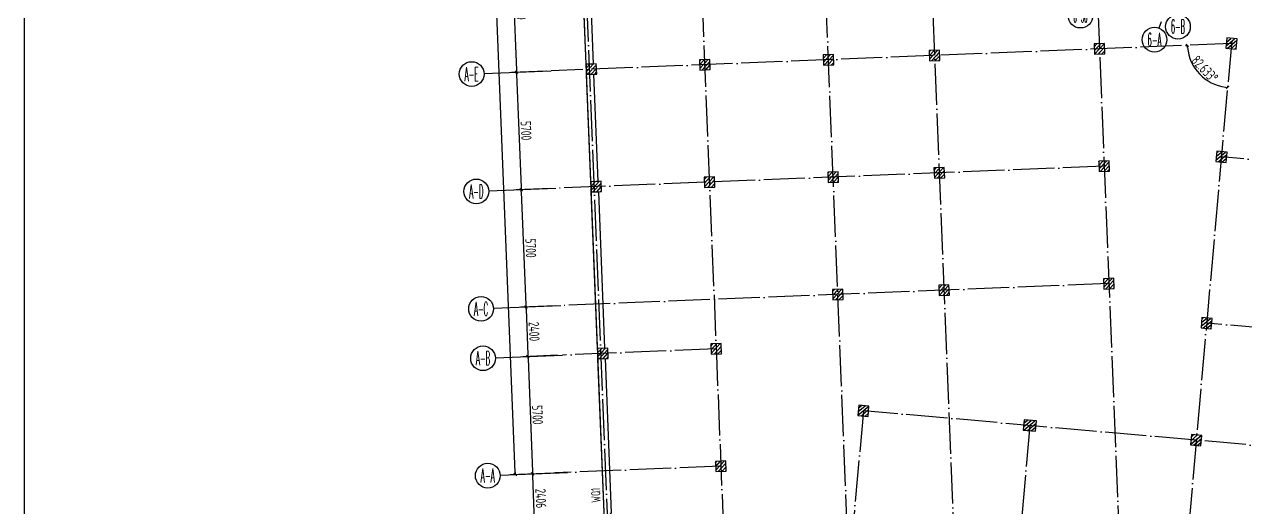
# Model space of a CAD drawing. Header units: millimetres. Extents: x 156735 to 386235, y 467499 to 703525.
# Drawn here: x 156735 to 215928, y 508143 to 531585 of the extents above; entities that cross this region are included whole.
import ezdxf
from ezdxf.enums import TextEntityAlignment as Align

# ---------------------------------------------------------------- set-up
doc = ezdxf.new("R2010")
doc.units = ezdxf.units.MM
doc.header["$LTSCALE"] = 100
doc.header["$PDMODE"] = 35
doc.header["$PDSIZE"] = 200
doc.linetypes.add('DOTE', pattern=[2.42, 2, -0.2, 0.02, -0.2])
for name, color, linetype in [('B-TEXT', 7, 'Continuous'), ('COLU', 7, 'Continuous'), ('h斜线-柱', 7, 'Continuous'), ('Q-AXIS', 3, 'Continuous'), ('Q-dote', 253, 'DOTE'), ('Q-TEXT', 2, 'Continuous'), ('WALL', 3, 'Continuous')]:
    doc.layers.add(name, color=color, linetype=linetype)
doc.styles.add('_TCH_AXIS', font='COMPLEX', dxfattribs={"bigfont": 'GBCBIG'})
doc.styles.add('COMPLEX', font='tssdeng.shx', dxfattribs={"width": 0.7, "bigfont": 'tssdchn.shx'})
doc.styles.add('TSSD_Dimension', font='Tssdeng.shx', dxfattribs={"width": 0.7, "bigfont": 'hztxt.shx'})
doc.styles.add('TSSD_REIN', font='Tssdeng.shx', dxfattribs={"width": 0.7, "bigfont": 'hztxt.shx'})
doc.dimstyles.new('TSSD_100_100', dxfattribs={"dimtxt": 300, "dimasz": 100, "dimexe": 100, "dimexo": 250, "dimgap": 100, "dimtad": 1, "dimdec": 0, "dimzin": 0, "dimdsep": 46, "dimtxsty": 'TSSD_Dimension', "dimblk": 'ARCHTICK', "dimcen": 0, "dimdle": 100, "dimclrt": 7, "dimadec": 0, "dimazin": 0, "dimtfac": 1, "dimtdec": 0, "dimtix": 1, "dimtmove": 2, "dimatfit": 3, "dimfxl": 1, "dimtolj": 1, "dimtzin": 0, "dimarcsym": 0})
doc.dimstyles.new('TSSD_100_100$0', dxfattribs={"dimtxt": 300, "dimasz": 100, "dimexe": 250, "dimexo": 250, "dimgap": 100, "dimtad": 1, "dimdec": 0, "dimzin": 0, "dimdsep": 46, "dimtxsty": 'TSSD_Dimension', "dimblk": '_tsdbk', "dimblk1": '_tsdbk', "dimblk2": '_tsdbk', "dimsah": 1, "dimcen": 0, "dimclrt": 7, "dimadec": 0, "dimazin": 0, "dimtfac": 1, "dimtdec": 0, "dimtix": 1, "dimtmove": 2, "dimatfit": 3, "dimldrblk": '_tsdbk', "dimfxl": 1, "dimtolj": 1, "dimtzin": 0, "dimarcsym": 0})
pattern_1 = [(47.298773, (-467527.32, -323147.44), (-93.332309, 86.128277), [])]
pattern_2 = [(39.931646, (-467527.32, -323147.44), (-81.517904, 97.384965), [])]

# ---------------------------------------------------------------- blocks, each defined once
blk = doc.blocks.new('_tsdbk')
blk.add_line((-1, 0), (0, 0))
at = {"const_width": 0.5}
blk.add_lwpolyline([(-0.7, -0.7), (0.7, 0.7)], dxfattribs=at)
blk = doc.blocks.new('*D120')
at = {"layer": 'Defpoints', "color": 0}
for p in [(174055, 671016), (176580, 671118), (183054, 509847)]:
    blk.add_point(p, dxfattribs=at)
at = {"layer": 'Q-AXIS', "color": 0, "lineweight": -2}
for p, q in [((176330, 671108), (173806, 671006)), ((180525, 509846), (174059, 670916)), ((182804, 509837), (180279, 509736))]:
    blk.add_line(p, q, dxfattribs=at)
at = {"layer": 'Q-AXIS', "color": 0, "lineweight": -2, "xscale": 100, "yscale": 100, "zscale": 100}
for p, rotation in [((174055, 671016), 92.29877299872341), ((180529, 509746), 272.2987729987235)]:
    blk.add_blockref('_tsdbk', p, dxfattribs=dict(at, rotation=rotation))
at = {"layer": 'Q-AXIS', "color": 7, "insert": (177642, 590395), "char_height": 500, "attachment_point": 5, "rotation": 272.29877, "style": 'TSSD_Dimension'}
blk.add_mtext('\\A1;161400', dxfattribs=at)
blk = doc.blocks.new('_AXISO')
blk.add_circle((0, 0), 0.5)
at = {"layer": 'B-TEXT', "style": 'COMPLEX', "width": 1.450893}
blk.add_attdef('A', text='', height=0.56, dxfattribs=at).set_placement((0.249375, -0.28), (0.749375, -0.28), align=Align.FIT)
blk = doc.blocks.new('*D134')
at = {"layer": 'Defpoints', "color": 0}
for p in [(182825, 515543), (181371, 509780), (183054, 509847)]:
    blk.add_point(p, dxfattribs=at)
at = {"layer": 'Q-AXIS', "color": 0, "lineweight": -2}
for p, q in [((182575, 515533), (180892, 515465)), ((181146, 515375), (181367, 509880)), ((182804, 509837), (181121, 509770))]:
    blk.add_line(p, q, dxfattribs=at)
at = {"layer": 'Q-AXIS', "color": 0, "lineweight": -2, "xscale": 100, "yscale": 100, "zscale": 100}
for p, rotation in [((181142, 515475), 92.29877299872341), ((181371, 509780), 272.2987729987235)]:
    blk.add_blockref('_tsdbk', p, dxfattribs=dict(at, rotation=rotation))
at = {"layer": 'Q-AXIS', "color": 7, "insert": (181606, 512642), "char_height": 500, "attachment_point": 5, "rotation": 272.29877, "style": 'TSSD_Dimension'}
blk.add_mtext('\\A1;5700', dxfattribs=at)
blk = doc.blocks.new('*D140')
at = {"layer": 'Defpoints', "color": 0}
for p in [(181371, 509780), (183054, 509847), (183150, 507444)]:
    blk.add_point(p, dxfattribs=at)
at = {"layer": 'Q-AXIS', "color": 0, "lineweight": -2}
for p, q in [((182804, 509837), (181121, 509770)), ((181463, 507476), (181375, 509680)), ((182900, 507434), (181217, 507366))]:
    blk.add_line(p, q, dxfattribs=at)
at = {"layer": 'Q-AXIS', "color": 0, "lineweight": -2, "xscale": 100, "yscale": 100, "zscale": 100}
for p, rotation in [((181371, 509780), 92.29877299872341), ((181467, 507376), 272.2987729987235)]:
    blk.add_blockref('_tsdbk', p, dxfattribs=dict(at, rotation=rotation))
at = {"layer": 'Q-AXIS', "color": 7, "insert": (181769, 508592), "char_height": 500, "attachment_point": 5, "rotation": 272.29877, "style": 'TSSD_Dimension'}
blk.add_mtext('\\A1;2406', dxfattribs=at)
blk = doc.blocks.new('*D149')
at = {"layer": 'Defpoints', "color": 0}
for p in [(182271, 529332), (180817, 523569), (182500, 523636)]:
    blk.add_point(p, dxfattribs=at)
at = {"layer": 'Q-AXIS', "color": 0, "lineweight": -2}
for p, q in [((182022, 529322), (180339, 529254)), ((180592, 529164), (180813, 523669)), ((182250, 523626), (180567, 523559))]:
    blk.add_line(p, q, dxfattribs=at)
at = {"layer": 'Q-AXIS', "color": 0, "lineweight": -2, "xscale": 100, "yscale": 100, "zscale": 100}
for p, rotation in [((180588, 529264), 92.29877299872341), ((180817, 523569), 272.2987729987235)]:
    blk.add_blockref('_tsdbk', p, dxfattribs=dict(at, rotation=rotation))
at = {"layer": 'Q-AXIS', "color": 7, "insert": (181052, 526431), "char_height": 500, "attachment_point": 5, "rotation": 272.29877, "style": 'TSSD_Dimension'}
blk.add_mtext('\\A1;5700', dxfattribs=at)
blk = doc.blocks.new('*D150')
at = {"layer": 'Defpoints', "color": 0}
for p in [(182500, 523636), (182729, 517941), (181046, 517873)]:
    blk.add_point(p, dxfattribs=at)
at = {"layer": 'Q-AXIS', "color": 0, "lineweight": -2}
for p, q in [((182250, 523626), (180567, 523559)), ((180821, 523469), (181042, 517973)), ((182479, 517931), (180796, 517863))]:
    blk.add_line(p, q, dxfattribs=at)
at = {"layer": 'Q-AXIS', "color": 0, "lineweight": -2, "xscale": 100, "yscale": 100, "zscale": 100}
for p, rotation in [((180817, 523569), 92.29877299872341), ((181046, 517873), 272.2987729987235)]:
    blk.add_blockref('_tsdbk', p, dxfattribs=dict(at, rotation=rotation))
at = {"layer": 'Q-AXIS', "color": 7, "insert": (181281, 520735), "char_height": 500, "attachment_point": 5, "rotation": 272.29877, "style": 'TSSD_Dimension'}
blk.add_mtext('\\A1;5700', dxfattribs=at)
blk = doc.blocks.new('*D151')
at = {"layer": 'Defpoints', "color": 0}
for p in [(182729, 517941), (181142, 515475), (182825, 515543)]:
    blk.add_point(p, dxfattribs=at)
at = {"layer": 'Q-AXIS', "color": 0, "lineweight": -2}
for p, q in [((182479, 517931), (180796, 517863)), ((181050, 517773), (181138, 515575)), ((182575, 515533), (180892, 515465))]:
    blk.add_line(p, q, dxfattribs=at)
at = {"layer": 'Q-AXIS', "color": 0, "lineweight": -2, "xscale": 100, "yscale": 100, "zscale": 100}
for p, rotation in [((181046, 517873), 92.29877299872341), ((181142, 515475), 272.2987729987235)]:
    blk.add_blockref('_tsdbk', p, dxfattribs=dict(at, rotation=rotation))
at = {"layer": 'Q-AXIS', "color": 7, "insert": (181444, 516688), "char_height": 500, "attachment_point": 5, "rotation": 272.29877, "style": 'TSSD_Dimension'}
blk.add_mtext('\\A1;2400', dxfattribs=at)
blk = doc.blocks.new('*D153')
at = {"layer": 'Defpoints', "color": 0}
for p in [(182031, 535327), (180588, 529264), (182271, 529332)]:
    blk.add_point(p, dxfattribs=at)
at = {"layer": 'Q-AXIS', "color": 0, "lineweight": -2}
for p, q in [((181781, 535317), (180098, 535249)), ((180352, 535159), (180584, 529364)), ((182022, 529322), (180339, 529254))]:
    blk.add_line(p, q, dxfattribs=at)
at = {"layer": 'Q-AXIS', "color": 0, "lineweight": -2, "xscale": 100, "yscale": 100, "zscale": 100}
for p, rotation in [((180348, 535259), 92.29877299872341), ((180588, 529264), 272.2987729987235)]:
    blk.add_blockref('_tsdbk', p, dxfattribs=dict(at, rotation=rotation))
at = {"layer": 'Q-AXIS', "color": 7, "insert": (180818, 532276), "char_height": 500, "attachment_point": 5, "rotation": 272.29877, "style": 'TSSD_Dimension'}
blk.add_mtext('\\A1;6000', dxfattribs=at)
blk = doc.blocks.new('*D62')
at = {"layer": 'Defpoints', "color": 0}
for p in [(212986, 530565), (215244, 530655), (215244, 530655), (213389, 529591), (215051, 528475)]:
    blk.add_point(p, dxfattribs=at)
at = {"layer": 'Q-AXIS', "color": 0, "lineweight": -2}
blk.add_arc((215244, 530655), 2139, 184.97766, 262.25276, dxfattribs=at)
at = {"layer": 'Q-AXIS', "color": 0, "lineweight": -2, "xscale": 100, "yscale": 100, "zscale": 100}
for p, rotation in [((213107, 530570), 93.63821765521321), ((215055, 528525), 353.592201129452)]:
    blk.add_blockref('_tsdbk', p, dxfattribs=dict(at, rotation=rotation))
at = {"layer": 'Q-AXIS', "color": 7, "insert": (213949, 529421), "char_height": 500, "attachment_point": 5, "rotation": 313.61521, "style": 'TSSD_Dimension'}
blk.add_mtext('\\A1;82.633°', dxfattribs=at)

msp = doc.modelspace()

# ---------------------------------------------------------------- hatches: boundary and pattern name
at = {"layer": 'h斜线-柱'}
h = msp.add_hatch(dxfattribs=at)
h.set_pattern_fill('ANSI31', color=256, scale=40, angle=2.298773, style=0)
h.set_pattern_definition(pattern_1)
h.paths.add_polyline_path([(208607.6, 530138.8), (209107.2, 530158.8), (209087.2, 530658.4), (208587.6, 530638.4)])
h = msp.add_hatch(dxfattribs=at)
h.set_pattern_fill('ANSI31', color=256, scale=40, angle=-5.068354, style=0)
h.set_pattern_definition(pattern_2)
h.paths.add_polyline_path([(214973.1, 530428.5), (215471.1, 530384.3), (215515.3, 530882.3), (215017.2, 530926.5)])
h = msp.add_hatch(dxfattribs=at)
h.set_pattern_fill('ANSI31', color=256, scale=40, angle=2.298773, style=0)
h.set_pattern_definition(pattern_1)
h.paths.add_polyline_path([(189473, 529370.7), (189972.6, 529390.7), (189952.6, 529890.3), (189453, 529870.3)])
h = msp.add_hatch(dxfattribs=at)
h.set_pattern_fill('ANSI31', color=256, scale=40, angle=2.298773, style=0)
h.set_pattern_definition(pattern_1)
h.paths.add_polyline_path([(195468.2, 529611.3), (195967.8, 529631.4), (195947.7, 530131), (195448.1, 530110.9)])
h = msp.add_hatch(dxfattribs=at)
h.set_pattern_fill('ANSI31', color=256, scale=40, angle=2.298773, style=0)
h.set_pattern_definition(pattern_1)
h.paths.add_polyline_path([(200614.1, 529817.9), (201113.7, 529838), (201093.6, 530337.6), (200594, 530317.5)])
h = msp.add_hatch(dxfattribs=at)
h.set_pattern_fill('ANSI31', color=256, scale=40, angle=2.298773, style=0)
h.set_pattern_definition(pattern_1)
h.paths.add_polyline_path([(183977.5, 529150.1), (184477.1, 529170.1), (184457, 529669.7), (183957.4, 529649.7)])
h = msp.add_hatch(dxfattribs=at)
h.set_pattern_fill('ANSI31', color=256, scale=40, angle=-5.068354, style=0)
h.set_pattern_definition(pattern_2)
h.paths.add_polyline_path([(214485.3, 524929.2), (214983.4, 524885), (215027.5, 525383), (214529.5, 525427.2)])
h = msp.add_hatch(dxfattribs=at)
h.set_pattern_fill('ANSI31', color=256, scale=40, angle=2.298773, style=0)
h.set_pattern_definition(pattern_1)
h.paths.add_polyline_path([(200842.7, 524122.5), (201342.3, 524142.5), (201322.2, 524642.1), (200822.6, 524622.1)])
h = msp.add_hatch(dxfattribs=at)
h.set_pattern_fill('ANSI31', color=256, scale=40, angle=2.298773, style=0)
h.set_pattern_definition(pattern_1)
h.paths.add_polyline_path([(208836.2, 524443.4), (209335.8, 524463.4), (209315.8, 524963), (208816.2, 524943)])
h = msp.add_hatch(dxfattribs=at)
h.set_pattern_fill('ANSI31', color=256, scale=40, angle=2.298773, style=0)
h.set_pattern_definition(pattern_1)
h.paths.add_polyline_path([(184206.1, 523454.7), (184705.7, 523474.7), (184685.6, 523974.3), (184186, 523954.3)])
h = msp.add_hatch(dxfattribs=at)
h.set_pattern_fill('ANSI31', color=256, scale=40, angle=2.298773, style=0)
h.set_pattern_definition(pattern_1)
h.paths.add_polyline_path([(189701.7, 523675.3), (190201.3, 523695.3), (190181.2, 524194.9), (189681.6, 524174.9)])
h = msp.add_hatch(dxfattribs=at)
h.set_pattern_fill('ANSI31', color=256, scale=40, angle=2.298773, style=0)
h.set_pattern_definition(pattern_1)
h.paths.add_polyline_path([(195696.8, 523915.9), (196196.4, 523936), (196176.4, 524435.6), (195676.8, 524415.5)])
h = msp.add_hatch(dxfattribs=at)
h.set_pattern_fill('ANSI31', color=256, scale=40, angle=2.298773, style=0)
h.set_pattern_definition(pattern_1)
h.paths.add_polyline_path([(209064.9, 518748), (209564.5, 518768), (209544.4, 519267.6), (209044.8, 519247.6)])
h = msp.add_hatch(dxfattribs=at)
h.set_pattern_fill('ANSI31', color=256, scale=40, angle=2.298773, style=0)
h.set_pattern_definition(pattern_1)
h.paths.add_polyline_path([(195925.5, 518220.5), (196425.1, 518240.6), (196405, 518740.2), (195905.4, 518720.1)])
h = msp.add_hatch(dxfattribs=at)
h.set_pattern_fill('ANSI31', color=256, scale=40, angle=2.298773, style=0)
h.set_pattern_definition(pattern_1)
h.paths.add_polyline_path([(201071.3, 518427.1), (201570.9, 518447.1), (201550.9, 518946.7), (201051.3, 518926.7)])
h = msp.add_hatch(dxfattribs=at)
h.set_pattern_fill('ANSI31', color=256, scale=40, angle=-5.068354, style=0)
h.set_pattern_definition(pattern_2)
h.paths.add_polyline_path([(213769.7, 516860.8), (214267.8, 516816.7), (214312, 517314.7), (213813.9, 517358.9)])
h = msp.add_hatch(dxfattribs=at)
h.set_pattern_fill('ANSI31', color=256, scale=40, angle=2.298773, style=0)
h.set_pattern_definition(pattern_1)
h.paths.add_polyline_path([(184531, 515361.2), (185030.6, 515381.2), (185010.5, 515880.8), (184510.9, 515860.8)])
h = msp.add_hatch(dxfattribs=at)
h.set_pattern_fill('ANSI31', color=256, scale=40, angle=2.298773, style=0)
h.set_pattern_definition(pattern_1)
h.paths.add_polyline_path([(190026.6, 515581.8), (190526.2, 515601.8), (190506.1, 516101.4), (190006.5, 516081.4)])
h = msp.add_hatch(dxfattribs=at)
h.set_pattern_fill('ANSI31', color=256, scale=40, angle=-5.068354, style=0)
h.set_pattern_definition(pattern_2)
h.paths.add_polyline_path([(197129.5, 512614.3), (197627.6, 512570.1), (197671.7, 513068.2), (197173.7, 513112.3)])
h = msp.add_hatch(dxfattribs=at)
h.set_pattern_fill('ANSI31', color=256, scale=40, angle=-5.068354, style=0)
h.set_pattern_definition(pattern_2)
h.paths.add_polyline_path([(205148, 511903.1), (205745.7, 511850.1), (205789.9, 512348.2), (205192.2, 512401.2)])
h = msp.add_hatch(dxfattribs=at)
h.set_pattern_fill('ANSI31', color=256, scale=40, angle=-5.068354, style=0)
h.set_pattern_definition(pattern_2)
h.paths.add_polyline_path([(213266.2, 511183.1), (213764.2, 511139), (213808.4, 511637), (213310.3, 511681.2)])
h = msp.add_hatch(dxfattribs=at)
h.set_pattern_fill('ANSI31', color=256, scale=40, angle=2.298773, style=0)
h.set_pattern_definition([(47.298773, (-467530.67, -323063.83), (-93.332309, 86.128277), [])])
h.paths.add_polyline_path([(190255.2, 509886.4), (190754.8, 509906.4), (190734.7, 510406), (190235.1, 510386)])

# ---------------------------------------------------------------- linework, layer by layer
at = {"color": 1, "lineweight": 30}
msp.add_lwpolyline([(266421.9, 489652.9), (198221.9, 495701.7), (184845.9, 507516.9), (178269.7, 671335.6), (196346.5, 672061.2), (196346.5, 670444.7)], dxfattribs=at)
at = {"layer": 'COLU'}
for points in [[(208607.6, 530138.8), (209107.2, 530158.8), (209087.2, 530658.4), (208587.6, 530638.4)], [(214973.1, 530428.5), (215471.1, 530384.3), (215515.3, 530882.3), (215017.2, 530926.5)], [(189473, 529370.7), (189972.6, 529390.7), (189952.6, 529890.3), (189453, 529870.3)], [(195468.2, 529611.3), (195967.8, 529631.4), (195947.7, 530131), (195448.1, 530110.9)], [(200614.1, 529817.9), (201113.7, 529838), (201093.6, 530337.6), (200594, 530317.5)], [(183977.5, 529150.1), (184477.1, 529170.1), (184457, 529669.7), (183957.4, 529649.7)], [(214485.3, 524929.2), (214983.4, 524885), (215027.5, 525383), (214529.5, 525427.2)], [(200842.7, 524122.5), (201342.3, 524142.5), (201322.2, 524642.1), (200822.6, 524622.1)], [(208836.2, 524443.4), (209335.8, 524463.4), (209315.8, 524963), (208816.2, 524943)], [(184206.1, 523454.7), (184705.7, 523474.7), (184685.6, 523974.3), (184186, 523954.3)], [(189701.7, 523675.3), (190201.3, 523695.3), (190181.2, 524194.9), (189681.6, 524174.9)], [(195696.8, 523915.9), (196196.4, 523936), (196176.4, 524435.6), (195676.8, 524415.5)], [(209064.9, 518748), (209564.5, 518768), (209544.4, 519267.6), (209044.8, 519247.6)], [(195925.5, 518220.5), (196425.1, 518240.6), (196405, 518740.2), (195905.4, 518720.1)], [(201071.3, 518427.1), (201570.9, 518447.1), (201550.9, 518946.7), (201051.3, 518926.7)], [(213769.7, 516860.8), (214267.8, 516816.7), (214312, 517314.7), (213813.9, 517358.9)], [(184531, 515361.2), (185030.6, 515381.2), (185010.5, 515880.8), (184510.9, 515860.8)], [(190026.6, 515581.8), (190526.2, 515601.8), (190506.1, 516101.4), (190006.5, 516081.4)], [(197129.5, 512614.3), (197627.6, 512570.1), (197671.7, 513068.2), (197173.7, 513112.3)], [(205148, 511903.1), (205745.7, 511850.1), (205789.9, 512348.2), (205192.2, 512401.2)], [(213266.2, 511183.1), (213764.2, 511139), (213808.4, 511637), (213310.3, 511681.2)], [(190255.2, 509886.4), (190754.8, 509906.4), (190734.7, 510406), (190235.1, 510386)]]:
    msp.add_lwpolyline(points, close=True, dxfattribs=at)
at = {"layer": 'Q-AXIS'}
for p, q in [((211833.7, 531708.8, 0), (211721.8, 531406.9, 0)), ((179012.2, 529201), (182271.4, 529331.8)), ((179240.8, 523505.5), (182500, 523636.4)), ((179469.4, 517810.1), (182728.6, 517941)), ((179565.7, 515412.1), (182824.9, 515542.9)), ((179794.3, 509716.6), (183053.5, 509847.5))]:
    msp.add_line(p, q, dxfattribs=at)
msp.add_lwpolyline([(156734.8, 703525.4), (386234.8, 703525.4), (386234.8, 467498.7), (156734.8, 467498.7)], close=True, dxfattribs=at)
at = {"layer": 'Q-dote', "ltscale": 10}
for p, q in [((183948.6, 673224.4), (191416.5, 487189.3)), ((197411.7, 487429.9), (189943.7, 673465)), ((178353.1, 672999.8), (185821, 486964.6)), ((200384.5, 541768.3), (202557.5, 487636.5)), ((208378.1, 542089.2), (210551.1, 487957.4)), ((215244.2, 530655.4), (182271.4, 529331.8)), ((215255.6, 530784), (211754.4, 491307.5)), ((223073.8, 524418.4), (214756.4, 525156.1)), ((209076, 524703.2), (182500, 523636.4)), ((209304.6, 519007.8), (182728.6, 517941)), ((234062.3, 515312.1), (214040.8, 517087.8)), ((190266.3, 515841.6), (182824.9, 515542.9)), ((197400.6, 512841.2), (195617.7, 492738.7)), ((365391.2, 497942), (197400.6, 512841.2)), ((205469, 512125.7), (203686, 492023.1)), ((190495, 510146.2), (182460.9, 509823.7))]:
    msp.add_line(p, q, dxfattribs=at)
at = {"layer": 'WALL'}
for points in [[(183736.8, 535145.2), (184086.5, 535159.3), (184307.1, 529663.7), (183957.4, 529649.7)], [(183977.5, 529150.1), (184327.2, 529164.1), (184535.7, 523968.3), (184186, 523954.3)], [(184206.1, 523454.7), (184555.8, 523468.7), (184860.6, 515874.8), (184510.9, 515860.8)], [(184845.9, 507516.9), (184531, 515361.2), (184880.7, 515375.2), (185181.3, 507887.8), (185176.9, 507891.6)]]:
    msp.add_lwpolyline(points, close=True, dxfattribs=at)

# ---------------------------------------------------------------- block references
at = {"layer": 'Q-AXIS'}
ref = msp.add_blockref('_AXISO', (207924.2, 532011), dxfattribs=dict(at, xscale=1199.999999999998, yscale=1200, zscale=1200, rotation=359.9996457873791))
ref.add_attrib('A', '6-30', dxfattribs={"color": 7, "height": 678.82, "rotation": 359.999646, "style": '_TCH_AXIS', "width": 0.265823}).set_placement((207584.7, 531671.6), (208263.6, 531671.6), align=Align.FIT)
ref = msp.add_blockref('_AXISO', (212649.6, 531475.5, 0), dxfattribs=dict(at, xscale=1199.999999999998, yscale=1200, zscale=1200, rotation=359.9996457873791))
ref.add_attrib('A', '6-B', dxfattribs={"color": 7, "height": 678.82, "rotation": 359.999646, "style": '_TCH_AXIS', "width": 0.333333}).set_placement((212310.2, 531136.1, 0), (212989, 531136.1, 0), align=Align.FIT)
ref = msp.add_blockref('_AXISO', (211513.1, 530844.4, 0), dxfattribs=dict(at, xscale=1199.999999999998, yscale=1200, zscale=1200, rotation=359.9996457873791))
ref.add_attrib('A', '6-A', dxfattribs={"color": 7, "height": 678.82, "rotation": 359.999646, "style": '_TCH_AXIS', "width": 0.328125}).set_placement((211173.7, 530505, 0), (211852.5, 530505, 0), align=Align.FIT)
ref = msp.add_blockref('_AXISO', (178412.7, 529176.9), dxfattribs=dict(at, xscale=1199.999999999998, yscale=1200, zscale=1200, rotation=359.9996457873791))
ref.add_attrib('A', 'A-E', dxfattribs={"color": 7, "height": 678.82, "rotation": 359.999646, "style": '_TCH_AXIS', "width": 0.333333}).set_placement((178073.3, 528837.5), (178752.1, 528837.5), align=Align.FIT)
ref = msp.add_blockref('_AXISO', (178641.3, 523481.5), dxfattribs=dict(at, xscale=1199.999999999998, yscale=1200, zscale=1200, rotation=359.9996457873791))
ref.add_attrib('A', 'A-D', dxfattribs={"color": 7, "height": 678.82, "rotation": 359.999646, "style": '_TCH_AXIS', "width": 0.328125}).set_placement((178301.9, 523142.1), (178980.7, 523142.1), align=Align.FIT)
ref = msp.add_blockref('_AXISO', (178869.9, 517786.1), dxfattribs=dict(at, xscale=1199.999999999998, yscale=1200, zscale=1200, rotation=359.9996457873791))
ref.add_attrib('A', 'A-C', dxfattribs={"color": 7, "height": 678.82, "rotation": 359.999646, "style": '_TCH_AXIS', "width": 0.33871}).set_placement((178530.5, 517446.7), (179209.3, 517446.6), align=Align.FIT)
ref = msp.add_blockref('_AXISO', (178966.2, 515388), dxfattribs=dict(at, xscale=1199.999999999998, yscale=1200, zscale=1200, rotation=359.9996457873791))
ref.add_attrib('A', 'A-B', dxfattribs={"color": 7, "height": 678.82, "rotation": 359.999646, "style": '_TCH_AXIS', "width": 0.328125}).set_placement((178626.8, 515048.6), (179305.6, 515048.6), align=Align.FIT)
ref = msp.add_blockref('_AXISO', (179194.8, 509692.6), dxfattribs=dict(at, xscale=1199.999999999998, yscale=1200, zscale=1200, rotation=359.9996457873791))
ref.add_attrib('A', 'A-A', dxfattribs={"color": 7, "height": 678.82, "rotation": 359.999646, "style": '_TCH_AXIS', "width": 0.323077}).set_placement((178855.4, 509353.2), (179534.2, 509353.2), align=Align.FIT)

# ---------------------------------------------------------------- texts
at = {"layer": 'Q-TEXT', "style": 'TSSD_REIN', "width": 0.6}
msp.add_text('WQ1', height=450, rotation=92.298773, dxfattribs=at).set_placement((184670, 508393.3))

# ---------------------------------------------------------------- dimensions: what is measured, and where the dimension line sits
at = {"layer": 'Q-AXIS'}
for base, p1, p2, picture, middle in [((174055.4, 671016.3), (183053.5, 509847.5), (176579.7, 671117.6), '*D120', (177642, 590395.2)), ((180588.4, 529264.2), (182030.7, 535327), (182271.4, 529331.8), '*D153', (180817.8, 532275.9)), ((180817.1, 523568.8), (182271.4, 529331.8), (182500, 523636.4), '*D149', (181052.5, 526430.6)), ((181045.7, 517873.4), (182500, 523636.4), (182728.6, 517941), '*D150', (181281.1, 520735.1)), ((181142, 515475.3), (182728.6, 517941), (182824.9, 515542.9), '*D151', (181443.6, 516688.4)), ((181370.6, 509779.9), (182824.9, 515542.9), (183053.5, 509847.5), '*D134', (181606, 512641.7)), ((181370.6, 509779.9), (183150, 507443.7), (183053.5, 509847.5), '*D140', (181768.6, 508592.1))]:
    dim = msp.add_linear_dim(base=base, p1=p1, p2=p2, angle=92.298773, dimstyle='TSSD_100_100$0', override={"dimtxt": 500}, dxfattribs=at)
    dim.commit()
    dim.dimension.update_dxf_attribs({"geometry": picture, "text_midpoint": middle})
dim = msp.add_angular_dim_2l(base=(213388.8, 529591), line1=((215244.2, 530655.4), (215050.8, 528475.2)), line2=((212986.2, 530564.8), (215244.2, 530655.4)), dimstyle='TSSD_100_100', override={"dimtxt": 500, "dimexe": 250, "dimblk": '_tsdbk', "dimblk1": '_tsdbk', "dimblk2": '_tsdbk', "dimsah": 1, "dimdle": 0, "dimadec": 3, "dimldrblk": '_tsdbk'}, dxfattribs=at)
dim.commit()
dim.dimension.update_dxf_attribs({"geometry": '*D62', "text_midpoint": (213949, 529421.3)})

doc.saveas('drawing.dxf')
